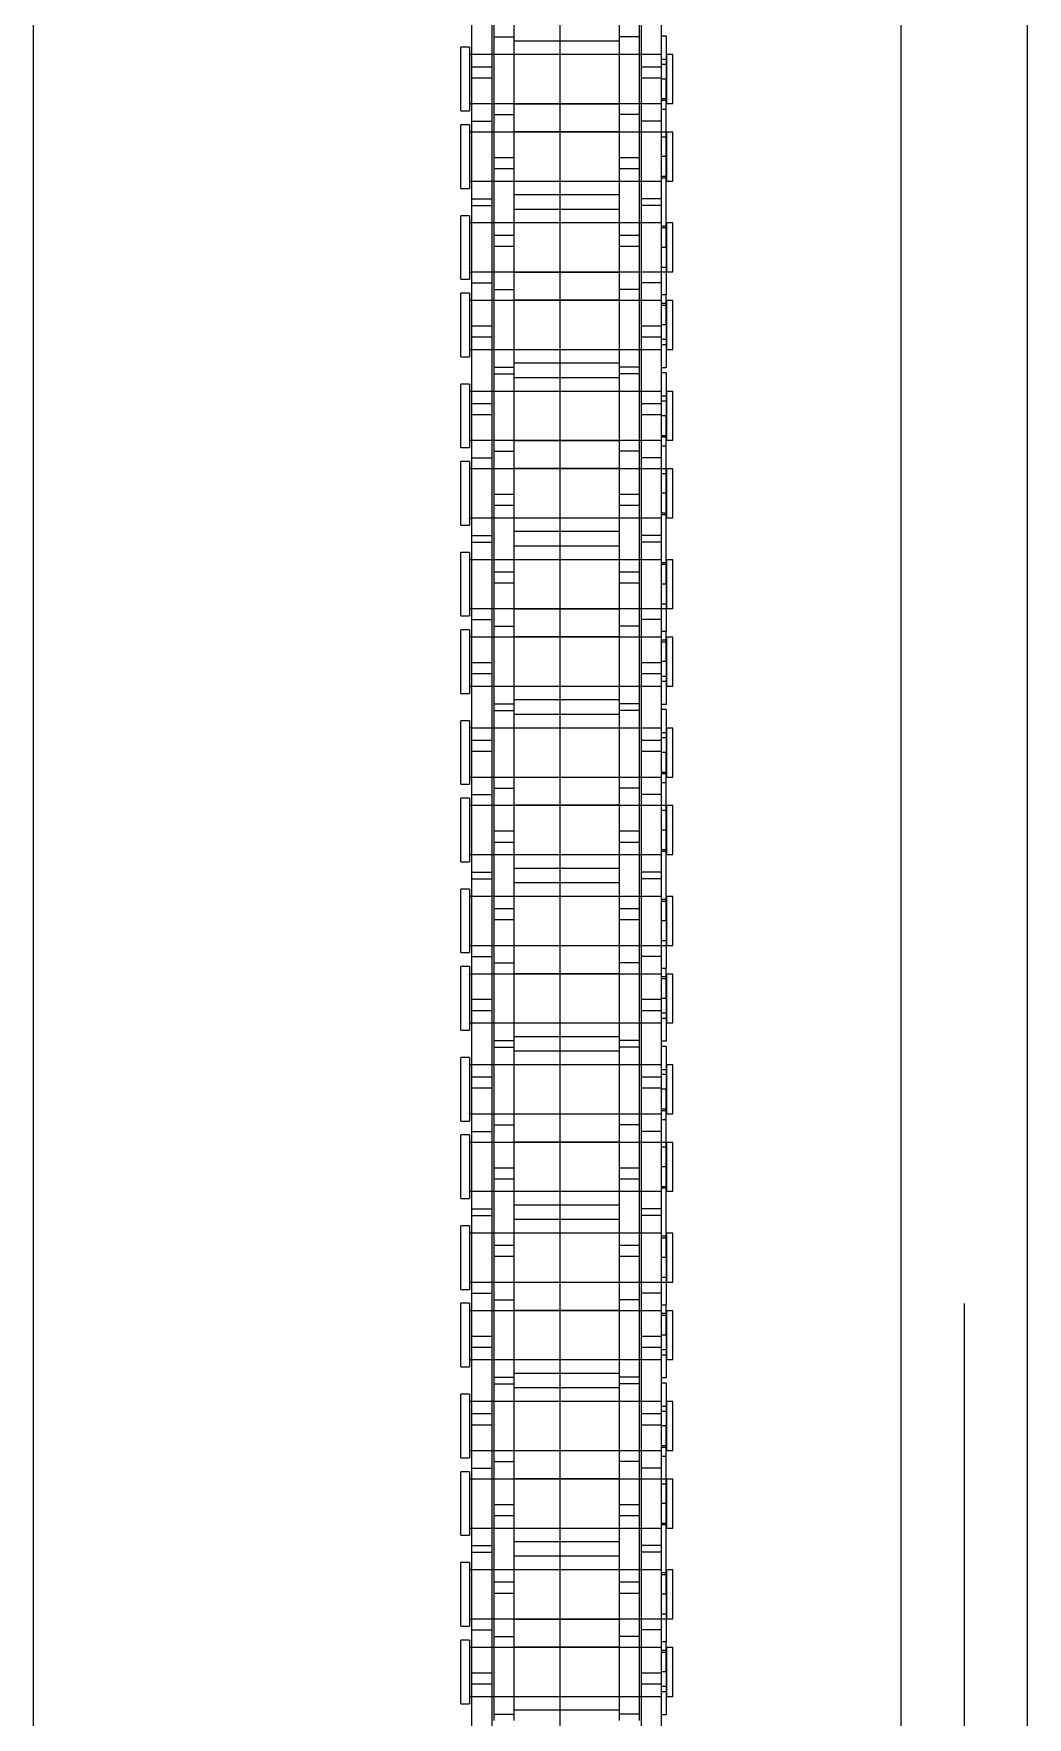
# Model space of a CAD drawing. Header units: metres. Extents: x 0 to 63075, y 0 to 44550.
# Drawn here: x 14529.8 to 14604.8, y 27706.1 to 27833.1 of the extents above; entities that cross this region are included whole.
import ezdxf

# ---------------------------------------------------------------- set-up
doc = ezdxf.new("R2010")
doc.units = ezdxf.units.M
doc.header["$LTSCALE"] = 75
for name, pattern in [('CENTER2', [28.575, 19.05, -3.175, 3.175, -3.175]), ('CENTERX2', [101.6, 63.5, -12.7, 12.7, -12.7]), ('HIDDEN2', [4.7625, 3.175, -1.5875])]:
    doc.linetypes.add(name, pattern=pattern)
for name, color, linetype in [('SC1', 7, 'CENTER2'), ('SDM', 7, 'Continuous'), ('SL4', 4, 'Continuous'), ('ST1', 7, 'HIDDEN2')]:
    doc.layers.add(name, color=color, linetype=linetype)

# ---------------------------------------------------------------- blocks, each defined once
blk = doc.blocks.new('A$Ca53c419a')
at = {"layer": 'SL4'}
for p, q in [((2339.74, 281.24), (3664.71, 281.24)), ((2339.74, 215.76), (3664.71, 215.76)), ((3664.71, 206.24), (2339.74, 206.24))]:
    blk.add_line(p, q, dxfattribs=at)
at = {"layer": 'ST1'}
for p, q in [((3277.33, 249), (3282.13, 249)), ((3277.33, 249), (3277.33, 248.34)), ((3282.13, 248.34), (3282.13, 249)), ((3283.18, 249), (3287.97, 249)), ((3283.18, 249), (3283.18, 248.34)), ((3287.97, 248.34), (3287.97, 249)), ((3290.03, 249), (3294.83, 249)), ((3290.03, 249), (3290.03, 248.34)), ((3294.83, 248.34), (3294.83, 249)), ((3295.88, 249), (3300.67, 249)), ((3295.88, 249), (3295.88, 248.34)), ((3300.67, 248.34), (3300.67, 249)), ((3302.73, 249), (3307.53, 249)), ((3302.73, 249), (3302.73, 248.34)), ((3307.53, 248.34), (3307.53, 249)), ((3308.58, 249), (3313.37, 249)), ((3308.58, 249), (3308.58, 248.34)), ((3313.37, 248.34), (3313.37, 249)), ((3315.43, 249), (3320.23, 249)), ((3315.43, 249), (3315.43, 248.34)), ((3320.23, 248.34), (3320.23, 249)), ((3321.28, 249), (3326.07, 249)), ((3321.28, 249), (3321.28, 248.34)), ((3326.07, 248.34), (3326.07, 249)), ((3328.13, 249), (3332.93, 249)), ((3328.13, 249), (3328.13, 248.34)), ((3332.93, 248.34), (3332.93, 249)), ((3333.98, 249), (3338.77, 249)), ((3333.98, 249), (3333.98, 248.34)), ((3338.77, 248.34), (3338.77, 249)), ((3340.83, 249), (3345.63, 249)), ((3340.83, 249), (3340.83, 248.34)), ((3345.63, 248.34), (3345.63, 249)), ((3346.68, 249), (3351.47, 249)), ((3346.68, 249), (3346.68, 248.34)), ((3351.47, 248.34), (3351.47, 249)), ((3353.53, 249), (3358.33, 249)), ((3353.53, 249), (3353.53, 248.34)), ((3358.33, 248.34), (3358.33, 249)), ((3359.38, 249), (3364.17, 249)), ((3359.38, 249), (3359.38, 248.34)), ((3364.17, 248.34), (3364.17, 249)), ((3366.23, 249), (3371.03, 249)), ((3366.23, 249), (3366.23, 248.34)), ((3371.03, 248.34), (3371.03, 249)), ((3372.08, 249), (3376.87, 249)), ((3372.08, 249), (3372.08, 248.34)), ((3376.87, 248.34), (3376.87, 249)), ((3378.93, 249), (3383.73, 249)), ((3378.93, 249), (3378.93, 248.34)), ((3383.73, 248.34), (3383.73, 249)), ((3384.78, 249), (3389.57, 249)), ((3384.78, 249), (3384.78, 248.34)), ((3389.57, 248.34), (3389.57, 249)), ((3391.63, 249), (3396.43, 249)), ((3391.63, 249), (3391.63, 248.34)), ((3396.43, 248.34), (3396.43, 249)), ((3397.48, 249), (3402.27, 249)), ((3397.48, 249), (3397.48, 248.34)), ((3402.27, 248.34), (3402.27, 249)), ((3269.7, 248.16), (3278.8, 248.16)), ((3282.13, 248.34), (3277.33, 248.34)), ((3277.88, 248.34), (3277.88, 233.84)), ((3277.88, 248.16), (3277.88, 246.64)), ((3278.8, 248.16), (3279.66, 248.16)), ((3278.8, 246.64), (3278.8, 248.16)), ((3279.66, 248.16), (3288.75, 248.16)), ((3279.66, 248.16), (3279.66, 246.64)), ((3281.57, 233.84), (3281.57, 248.34)), ((3281.57, 246.64), (3281.57, 248.16)), ((3282.9, 248.16), (3282.9, 246.64)), ((3287.97, 248.34), (3283.18, 248.34)), ((3283.73, 248.34), (3283.73, 233.84)), ((3283.73, 248.16), (3283.73, 246.64)), ((3287.42, 233.84), (3287.42, 248.34)), ((3287.42, 246.64), (3287.42, 248.16)), ((3288.75, 248.16), (3288.75, 246.64)), ((3288.75, 248.16), (3295.1, 248.16)), ((3289.25, 248.16), (3289.25, 246.64)), ((3294.83, 248.34), (3290.03, 248.34)), ((3290.58, 248.34), (3290.58, 233.84)), ((3290.58, 248.16), (3290.58, 246.64)), ((3294.27, 233.84), (3294.27, 248.34)), ((3294.27, 246.64), (3294.27, 248.16)), ((3295.1, 248.16), (3295.1, 246.64)), ((3295.1, 248.16), (3304.2, 248.16)), ((3300.67, 248.34), (3295.88, 248.34)), ((3296.43, 248.34), (3296.43, 233.84)), ((3296.43, 248.16), (3296.43, 246.64)), ((3298.35, 246.64), (3298.35, 248.16)), ((3299.21, 248.16), (3299.21, 246.64)), ((3300.12, 233.84), (3300.12, 248.34)), ((3300.12, 246.64), (3300.12, 248.16)), ((3307.53, 248.34), (3302.73, 248.34)), ((3303.28, 248.34), (3303.28, 233.84)), ((3303.28, 248.16), (3303.28, 246.64)), ((3304.2, 248.16), (3305.06, 248.16)), ((3304.2, 246.64), (3304.2, 248.16)), ((3305.06, 248.16), (3314.15, 248.16)), ((3305.06, 248.16), (3305.06, 246.64)), ((3306.97, 233.84), (3306.97, 248.34)), ((3306.97, 246.64), (3306.97, 248.16)), ((3308.3, 248.16), (3308.3, 246.64)), ((3313.37, 248.34), (3308.58, 248.34)), ((3309.13, 248.34), (3309.13, 233.84)), ((3309.13, 248.16), (3309.13, 246.64)), ((3312.82, 233.84), (3312.82, 248.34)), ((3312.82, 246.64), (3312.82, 248.16)), ((3314.15, 248.16), (3314.15, 246.64)), ((3314.15, 248.16), (3320.5, 248.16)), ((3314.65, 248.16), (3314.65, 246.64)), ((3320.23, 248.34), (3315.43, 248.34)), ((3315.98, 248.34), (3315.98, 233.84)), ((3315.98, 248.16), (3315.98, 246.64)), ((3319.67, 233.84), (3319.67, 248.34)), ((3319.67, 246.64), (3319.67, 248.16)), ((3320.5, 248.16), (3320.5, 246.64)), ((3320.5, 248.16), (3329.6, 248.16)), ((3326.07, 248.34), (3321.28, 248.34)), ((3321.83, 248.34), (3321.83, 233.84)), ((3321.83, 248.16), (3321.83, 246.64)), ((3323.75, 246.64), (3323.75, 248.16)), ((3324.61, 248.16), (3324.61, 246.64)), ((3325.52, 233.84), (3325.52, 248.34)), ((3325.52, 246.64), (3325.52, 248.16)), ((3332.93, 248.34), (3328.13, 248.34)), ((3328.68, 248.34), (3328.68, 233.84)), ((3328.68, 248.16), (3328.68, 246.64)), ((3329.6, 248.16), (3330.46, 248.16)), ((3329.6, 246.64), (3329.6, 248.16)), ((3330.46, 248.16), (3339.55, 248.16)), ((3330.46, 248.16), (3330.46, 246.64)), ((3332.37, 233.84), (3332.37, 248.34)), ((3332.37, 246.64), (3332.37, 248.16)), ((3333.7, 248.16), (3333.7, 246.64)), ((3338.77, 248.34), (3333.98, 248.34)), ((3334.53, 248.34), (3334.53, 233.84)), ((3334.53, 248.16), (3334.53, 246.64)), ((3338.22, 233.84), (3338.22, 248.34)), ((3338.22, 246.64), (3338.22, 248.16)), ((3339.55, 248.16), (3339.55, 246.64)), ((3339.55, 248.16), (3345.9, 248.16)), ((3340.05, 248.16), (3340.05, 246.64)), ((3345.63, 248.34), (3340.83, 248.34)), ((3341.38, 248.34), (3341.38, 233.84)), ((3341.38, 248.16), (3341.38, 246.64)), ((3345.07, 233.84), (3345.07, 248.34)), ((3345.07, 246.64), (3345.07, 248.16)), ((3345.9, 248.16), (3345.9, 246.64)), ((3345.9, 248.16), (3355, 248.16)), ((3351.47, 248.34), (3346.68, 248.34)), ((3347.23, 248.34), (3347.23, 233.84)), ((3347.23, 248.16), (3347.23, 246.64)), ((3349.15, 246.64), (3349.15, 248.16)), ((3350.01, 248.16), (3350.01, 246.64)), ((3350.92, 233.84), (3350.92, 248.34)), ((3350.92, 246.64), (3350.92, 248.16)), ((3358.33, 248.34), (3353.53, 248.34)), ((3354.08, 248.34), (3354.08, 233.84)), ((3354.08, 248.16), (3354.08, 246.64)), ((3355, 248.16), (3355.86, 248.16)), ((3355, 246.64), (3355, 248.16)), ((3355.86, 248.16), (3364.95, 248.16)), ((3355.86, 248.16), (3355.86, 246.64)), ((3357.77, 233.84), (3357.77, 248.34)), ((3357.77, 246.64), (3357.77, 248.16)), ((3359.1, 248.16), (3359.1, 246.64)), ((3364.17, 248.34), (3359.38, 248.34)), ((3359.93, 248.34), (3359.93, 233.84)), ((3359.93, 248.16), (3359.93, 246.64)), ((3363.62, 233.84), (3363.62, 248.34)), ((3363.62, 246.64), (3363.62, 248.16)), ((3364.95, 248.16), (3364.95, 246.64)), ((3364.95, 248.16), (3371.3, 248.16)), ((3365.45, 248.16), (3365.45, 246.64)), ((3371.03, 248.34), (3366.23, 248.34)), ((3366.78, 248.34), (3366.78, 233.84)), ((3366.78, 248.16), (3366.78, 246.64)), ((3370.47, 233.84), (3370.47, 248.34)), ((3370.47, 246.64), (3370.47, 248.16)), ((3371.3, 248.16), (3371.3, 246.64)), ((3371.3, 248.16), (3380.4, 248.16)), ((3376.87, 248.34), (3372.08, 248.34)), ((3372.63, 248.34), (3372.63, 233.84)), ((3372.63, 248.16), (3372.63, 246.64)), ((3374.55, 246.64), (3374.55, 248.16)), ((3375.41, 248.16), (3375.41, 246.64)), ((3376.32, 233.84), (3376.32, 248.34)), ((3376.32, 246.64), (3376.32, 248.16)), ((3383.73, 248.34), (3378.93, 248.34)), ((3379.48, 248.34), (3379.48, 233.84)), ((3379.48, 248.16), (3379.48, 246.64)), ((3380.4, 248.16), (3381.26, 248.16)), ((3380.4, 246.64), (3380.4, 248.16)), ((3381.26, 248.16), (3390.35, 248.16)), ((3381.26, 248.16), (3381.26, 246.64)), ((3383.17, 233.84), (3383.17, 248.34)), ((3383.17, 246.64), (3383.17, 248.16)), ((3384.5, 248.16), (3384.5, 246.64)), ((3389.57, 248.34), (3384.78, 248.34)), ((3385.33, 248.34), (3385.33, 233.84)), ((3385.33, 248.16), (3385.33, 246.64)), ((3389.02, 233.84), (3389.02, 248.34)), ((3389.02, 246.64), (3389.02, 248.16)), ((3390.35, 248.16), (3390.35, 246.64)), ((3390.35, 248.16), (3396.7, 248.16)), ((3390.85, 248.16), (3390.85, 246.64)), ((3396.43, 248.34), (3391.63, 248.34)), ((3392.18, 248.34), (3392.18, 233.84)), ((3392.18, 248.16), (3392.18, 246.64)), ((3395.87, 233.84), (3395.87, 248.34)), ((3395.87, 246.64), (3395.87, 248.16)), ((3396.7, 248.16), (3396.7, 246.64)), ((3396.7, 248.16), (3405.8, 248.16)), ((3402.27, 248.34), (3397.48, 248.34)), ((3398.03, 248.34), (3398.03, 233.84)), ((3398.03, 248.16), (3398.03, 246.64)), ((3399.95, 246.64), (3399.95, 248.16)), ((3400.81, 248.16), (3400.81, 246.64)), ((3401.72, 233.84), (3401.72, 248.34)), ((3401.72, 246.64), (3401.72, 248.16)), ((3269.7, 246.64), (3278.8, 246.64)), ((3276.05, 246.48), (3282.4, 246.48)), ((3276.55, 246.48), (3276.55, 244.96)), ((3277.88, 246.48), (3277.88, 244.96)), ((3278.8, 246.64), (3279.66, 246.64)), ((3279.66, 246.64), (3288.75, 246.64)), ((3281.57, 244.96), (3281.57, 246.48)), ((3282.4, 246.48), (3282.4, 244.96)), ((3282.4, 246.48), (3291.5, 246.48)), ((3283.73, 246.48), (3283.73, 244.96)), ((3285.65, 244.96), (3285.65, 246.48)), ((3286.51, 246.48), (3286.51, 244.96)), ((3287.42, 244.96), (3287.42, 246.48)), ((3288.75, 246.64), (3295.1, 246.64)), ((3290.58, 246.48), (3290.58, 244.96)), ((3291.5, 246.48), (3292.36, 246.48)), ((3291.5, 244.96), (3291.5, 246.48)), ((3292.36, 246.48), (3301.45, 246.48)), ((3292.36, 246.48), (3292.36, 244.96)), ((3294.27, 244.96), (3294.27, 246.48)), ((3295.1, 246.64), (3304.2, 246.64)), ((3295.6, 246.48), (3295.6, 244.96)), ((3296.43, 246.48), (3296.43, 244.96)), ((3300.12, 244.96), (3300.12, 246.48)), ((3301.45, 246.48), (3301.45, 244.96)), ((3301.45, 246.48), (3307.8, 246.48)), ((3301.95, 246.48), (3301.95, 244.96)), ((3303.28, 246.48), (3303.28, 244.96)), ((3304.2, 246.64), (3305.06, 246.64)), ((3305.06, 246.64), (3314.15, 246.64)), ((3306.97, 244.96), (3306.97, 246.48)), ((3307.8, 246.48), (3307.8, 244.96)), ((3307.8, 246.48), (3316.9, 246.48)), ((3309.13, 246.48), (3309.13, 244.96)), ((3311.05, 244.96), (3311.05, 246.48)), ((3311.91, 246.48), (3311.91, 244.96)), ((3312.82, 244.96), (3312.82, 246.48)), ((3314.15, 246.64), (3320.5, 246.64)), ((3315.98, 246.48), (3315.98, 244.96)), ((3316.9, 246.48), (3317.76, 246.48)), ((3316.9, 244.96), (3316.9, 246.48)), ((3317.76, 246.48), (3326.85, 246.48)), ((3317.76, 246.48), (3317.76, 244.96)), ((3319.67, 244.96), (3319.67, 246.48)), ((3320.5, 246.64), (3329.6, 246.64)), ((3321, 246.48), (3321, 244.96)), ((3321.83, 246.48), (3321.83, 244.96)), ((3325.52, 244.96), (3325.52, 246.48)), ((3326.85, 246.48), (3326.85, 244.96)), ((3326.85, 246.48), (3333.2, 246.48)), ((3327.35, 246.48), (3327.35, 244.96)), ((3328.68, 246.48), (3328.68, 244.96)), ((3329.6, 246.64), (3330.46, 246.64)), ((3330.46, 246.64), (3339.55, 246.64)), ((3332.37, 244.96), (3332.37, 246.48)), ((3333.2, 246.48), (3333.2, 244.96)), ((3333.2, 246.48), (3342.3, 246.48)), ((3334.53, 246.48), (3334.53, 244.96)), ((3336.45, 244.96), (3336.45, 246.48)), ((3337.31, 246.48), (3337.31, 244.96)), ((3338.22, 244.96), (3338.22, 246.48)), ((3339.55, 246.64), (3345.9, 246.64)), ((3341.38, 246.48), (3341.38, 244.96)), ((3342.3, 246.48), (3343.16, 246.48)), ((3342.3, 244.96), (3342.3, 246.48)), ((3343.16, 246.48), (3352.25, 246.48)), ((3343.16, 246.48), (3343.16, 244.96)), ((3345.07, 244.96), (3345.07, 246.48)), ((3345.9, 246.64), (3355, 246.64)), ((3346.4, 246.48), (3346.4, 244.96)), ((3347.23, 246.48), (3347.23, 244.96)), ((3350.92, 244.96), (3350.92, 246.48)), ((3352.25, 246.48), (3352.25, 244.96)), ((3352.25, 246.48), (3358.6, 246.48)), ((3352.75, 246.48), (3352.75, 244.96)), ((3354.08, 246.48), (3354.08, 244.96)), ((3355, 246.64), (3355.86, 246.64)), ((3355.86, 246.64), (3364.95, 246.64)), ((3357.77, 244.96), (3357.77, 246.48)), ((3358.6, 246.48), (3358.6, 244.96)), ((3358.6, 246.48), (3367.7, 246.48)), ((3359.93, 246.48), (3359.93, 244.96)), ((3361.85, 244.96), (3361.85, 246.48)), ((3362.71, 246.48), (3362.71, 244.96)), ((3363.62, 244.96), (3363.62, 246.48)), ((3364.95, 246.64), (3371.3, 246.64)), ((3366.78, 246.48), (3366.78, 244.96)), ((3367.7, 246.48), (3368.56, 246.48)), ((3367.7, 244.96), (3367.7, 246.48)), ((3368.56, 246.48), (3377.65, 246.48)), ((3368.56, 246.48), (3368.56, 244.96)), ((3370.47, 244.96), (3370.47, 246.48)), ((3371.3, 246.64), (3380.4, 246.64)), ((3371.8, 246.48), (3371.8, 244.96)), ((3372.63, 246.48), (3372.63, 244.96)), ((3376.32, 244.96), (3376.32, 246.48)), ((3377.65, 246.48), (3377.65, 244.96)), ((3377.65, 246.48), (3384, 246.48)), ((3378.15, 246.48), (3378.15, 244.96)), ((3379.48, 246.48), (3379.48, 244.96)), ((3380.4, 246.64), (3381.26, 246.64)), ((3381.26, 246.64), (3390.35, 246.64)), ((3383.17, 244.96), (3383.17, 246.48)), ((3384, 246.48), (3384, 244.96)), ((3384, 246.48), (3393.1, 246.48)), ((3385.33, 246.48), (3385.33, 244.96)), ((3387.25, 244.96), (3387.25, 246.48)), ((3388.11, 246.48), (3388.11, 244.96)), ((3389.02, 244.96), (3389.02, 246.48)), ((3390.35, 246.64), (3396.7, 246.64)), ((3392.18, 246.48), (3392.18, 244.96)), ((3393.1, 246.48), (3393.96, 246.48)), ((3393.1, 244.96), (3393.1, 246.48)), ((3393.96, 246.48), (3403.05, 246.48)), ((3393.96, 246.48), (3393.96, 244.96)), ((3395.87, 244.96), (3395.87, 246.48)), ((3396.7, 246.64), (3405.8, 246.64)), ((3397.2, 246.48), (3397.2, 244.96)), ((3398.03, 246.48), (3398.03, 244.96)), ((3401.72, 244.96), (3401.72, 246.48)), ((3403.05, 246.48), (3403.05, 244.96)), ((3403.05, 246.48), (3409.4, 246.48)), ((3276.05, 244.96), (3282.4, 244.96)), ((3276.84, 237.03), (3276.84, 244.96)), ((3277.88, 244.96), (3277.88, 237.03)), ((3281.57, 237.03), (3281.57, 244.96)), ((3281.62, 244.96), (3281.62, 237.03)), ((3282.4, 244.96), (3291.5, 244.96)), ((3283.69, 237.03), (3283.69, 244.96)), ((3283.73, 244.96), (3283.73, 237.03)), ((3287.42, 237.03), (3287.42, 244.96)), ((3288.47, 244.96), (3288.47, 237.03)), ((3289.54, 237.03), (3289.54, 244.96)), ((3290.58, 244.96), (3290.58, 237.03)), ((3291.5, 244.96), (3292.36, 244.96)), ((3292.36, 244.96), (3301.45, 244.96)), ((3294.27, 237.03), (3294.27, 244.96)), ((3294.32, 244.96), (3294.32, 237.03)), ((3296.39, 237.03), (3296.39, 244.96)), ((3296.43, 244.96), (3296.43, 237.03)), ((3300.12, 237.03), (3300.12, 244.96)), ((3301.17, 244.96), (3301.17, 237.03)), ((3301.45, 244.96), (3307.8, 244.96)), ((3302.24, 237.03), (3302.24, 244.96)), ((3303.28, 244.96), (3303.28, 237.03)), ((3306.97, 237.03), (3306.97, 244.96)), ((3307.02, 244.96), (3307.02, 237.03)), ((3307.8, 244.96), (3316.9, 244.96)), ((3309.09, 237.03), (3309.09, 244.96)), ((3309.13, 244.96), (3309.13, 237.03)), ((3312.82, 237.03), (3312.82, 244.96)), ((3313.87, 244.96), (3313.87, 237.03)), ((3314.94, 237.03), (3314.94, 244.96)), ((3315.98, 244.96), (3315.98, 237.03)), ((3316.9, 244.96), (3317.76, 244.96)), ((3317.76, 244.96), (3326.85, 244.96)), ((3319.67, 237.03), (3319.67, 244.96)), ((3319.72, 244.96), (3319.72, 237.03)), ((3321.79, 237.03), (3321.79, 244.96)), ((3321.83, 244.96), (3321.83, 237.03)), ((3325.52, 237.03), (3325.52, 244.96)), ((3326.57, 244.96), (3326.57, 237.03)), ((3326.85, 244.96), (3333.2, 244.96)), ((3327.64, 237.03), (3327.64, 244.96)), ((3328.68, 244.96), (3328.68, 237.03)), ((3332.37, 237.03), (3332.37, 244.96)), ((3332.42, 244.96), (3332.42, 237.03)), ((3333.2, 244.96), (3342.3, 244.96)), ((3334.49, 237.03), (3334.49, 244.96)), ((3334.53, 244.96), (3334.53, 237.03)), ((3338.22, 237.03), (3338.22, 244.96)), ((3339.27, 244.96), (3339.27, 237.03)), ((3340.34, 237.03), (3340.34, 244.96)), ((3341.38, 244.96), (3341.38, 237.03)), ((3342.3, 244.96), (3343.16, 244.96)), ((3343.16, 244.96), (3352.25, 244.96)), ((3345.07, 237.03), (3345.07, 244.96)), ((3345.12, 244.96), (3345.12, 237.03)), ((3347.19, 237.03), (3347.19, 244.96)), ((3347.23, 244.96), (3347.23, 237.03)), ((3350.92, 237.03), (3350.92, 244.96)), ((3351.97, 244.96), (3351.97, 237.03)), ((3352.25, 244.96), (3358.6, 244.96)), ((3353.04, 237.03), (3353.04, 244.96)), ((3354.08, 244.96), (3354.08, 237.03)), ((3357.77, 237.03), (3357.77, 244.96)), ((3357.82, 244.96), (3357.82, 237.03)), ((3358.6, 244.96), (3367.7, 244.96)), ((3359.89, 237.03), (3359.89, 244.96)), ((3359.93, 244.96), (3359.93, 237.03)), ((3363.62, 237.03), (3363.62, 244.96)), ((3364.67, 244.96), (3364.67, 237.03)), ((3365.74, 237.03), (3365.74, 244.96)), ((3366.78, 244.96), (3366.78, 237.03)), ((3367.7, 244.96), (3368.56, 244.96)), ((3368.56, 244.96), (3377.65, 244.96)), ((3370.47, 237.03), (3370.47, 244.96)), ((3370.52, 244.96), (3370.52, 237.03)), ((3372.59, 237.03), (3372.59, 244.96)), ((3372.63, 244.96), (3372.63, 237.03)), ((3376.32, 237.03), (3376.32, 244.96)), ((3377.37, 244.96), (3377.37, 237.03)), ((3377.65, 244.96), (3384, 244.96)), ((3378.44, 237.03), (3378.44, 244.96)), ((3379.48, 244.96), (3379.48, 237.03)), ((3383.17, 237.03), (3383.17, 244.96)), ((3383.22, 244.96), (3383.22, 237.03)), ((3384, 244.96), (3393.1, 244.96)), ((3385.29, 237.03), (3385.29, 244.96)), ((3385.33, 244.96), (3385.33, 237.03)), ((3389.02, 237.03), (3389.02, 244.96)), ((3390.07, 244.96), (3390.07, 237.03)), ((3391.14, 237.03), (3391.14, 244.96)), ((3392.18, 244.96), (3392.18, 237.03)), ((3393.1, 244.96), (3393.96, 244.96)), ((3393.96, 244.96), (3403.05, 244.96)), ((3395.87, 237.03), (3395.87, 244.96)), ((3395.92, 244.96), (3395.92, 237.03)), ((3397.99, 237.03), (3397.99, 244.96)), ((3398.03, 244.96), (3398.03, 237.03)), ((3401.72, 237.03), (3401.72, 244.96)), ((3402.77, 244.96), (3402.77, 237.03)), ((3403.05, 244.96), (3409.4, 244.96)), ((3276.05, 237.03), (3282.4, 237.03)), ((3276.55, 235.51), (3276.55, 237.03)), ((3277.88, 237.03), (3277.88, 235.51)), ((3281.57, 235.51), (3281.57, 237.03)), ((3282.4, 235.51), (3282.4, 237.03)), ((3282.4, 237.03), (3291.5, 237.03)), ((3283.73, 237.03), (3283.73, 235.51)), ((3285.65, 235.51), (3285.65, 237.03)), ((3286.51, 237.03), (3286.51, 235.51)), ((3287.42, 235.51), (3287.42, 237.03)), ((3290.58, 237.03), (3290.58, 235.51)), ((3291.5, 237.03), (3292.36, 237.03)), ((3291.5, 235.51), (3291.5, 237.03)), ((3292.36, 237.03), (3301.45, 237.03)), ((3292.36, 237.03), (3292.36, 235.51)), ((3294.27, 235.51), (3294.27, 237.03)), ((3295.6, 235.51), (3295.6, 237.03)), ((3296.43, 237.03), (3296.43, 235.51)), ((3300.12, 235.51), (3300.12, 237.03)), ((3301.45, 235.51), (3301.45, 237.03)), ((3301.45, 237.03), (3307.8, 237.03)), ((3301.95, 235.51), (3301.95, 237.03)), ((3303.28, 237.03), (3303.28, 235.51)), ((3306.97, 235.51), (3306.97, 237.03)), ((3307.8, 235.51), (3307.8, 237.03)), ((3307.8, 237.03), (3316.9, 237.03)), ((3309.13, 237.03), (3309.13, 235.51)), ((3311.05, 235.51), (3311.05, 237.03)), ((3311.91, 237.03), (3311.91, 235.51)), ((3312.82, 235.51), (3312.82, 237.03)), ((3315.98, 237.03), (3315.98, 235.51)), ((3316.9, 237.03), (3317.76, 237.03)), ((3316.9, 235.51), (3316.9, 237.03)), ((3317.76, 237.03), (3326.85, 237.03)), ((3317.76, 237.03), (3317.76, 235.51)), ((3319.67, 235.51), (3319.67, 237.03)), ((3321, 235.51), (3321, 237.03)), ((3321.83, 237.03), (3321.83, 235.51)), ((3325.52, 235.51), (3325.52, 237.03)), ((3326.85, 235.51), (3326.85, 237.03)), ((3326.85, 237.03), (3333.2, 237.03)), ((3327.35, 235.51), (3327.35, 237.03)), ((3328.68, 237.03), (3328.68, 235.51)), ((3332.37, 235.51), (3332.37, 237.03)), ((3333.2, 235.51), (3333.2, 237.03)), ((3333.2, 237.03), (3342.3, 237.03)), ((3334.53, 237.03), (3334.53, 235.51)), ((3336.45, 235.51), (3336.45, 237.03)), ((3337.31, 237.03), (3337.31, 235.51)), ((3338.22, 235.51), (3338.22, 237.03)), ((3341.38, 237.03), (3341.38, 235.51)), ((3342.3, 237.03), (3343.16, 237.03)), ((3342.3, 235.51), (3342.3, 237.03)), ((3343.16, 237.03), (3352.25, 237.03)), ((3343.16, 237.03), (3343.16, 235.51)), ((3345.07, 235.51), (3345.07, 237.03)), ((3346.4, 235.51), (3346.4, 237.03)), ((3347.23, 237.03), (3347.23, 235.51)), ((3350.92, 235.51), (3350.92, 237.03)), ((3352.25, 235.51), (3352.25, 237.03)), ((3352.25, 237.03), (3358.6, 237.03)), ((3352.75, 235.51), (3352.75, 237.03)), ((3354.08, 237.03), (3354.08, 235.51)), ((3357.77, 235.51), (3357.77, 237.03)), ((3358.6, 235.51), (3358.6, 237.03)), ((3358.6, 237.03), (3367.7, 237.03)), ((3359.93, 237.03), (3359.93, 235.51)), ((3361.85, 235.51), (3361.85, 237.03)), ((3362.71, 237.03), (3362.71, 235.51)), ((3363.62, 235.51), (3363.62, 237.03)), ((3366.78, 237.03), (3366.78, 235.51)), ((3367.7, 237.03), (3368.56, 237.03)), ((3367.7, 235.51), (3367.7, 237.03)), ((3368.56, 237.03), (3377.65, 237.03)), ((3368.56, 237.03), (3368.56, 235.51)), ((3370.47, 235.51), (3370.47, 237.03)), ((3371.8, 235.51), (3371.8, 237.03)), ((3372.63, 237.03), (3372.63, 235.51)), ((3376.32, 235.51), (3376.32, 237.03)), ((3377.65, 235.51), (3377.65, 237.03)), ((3377.65, 237.03), (3384, 237.03)), ((3378.15, 235.51), (3378.15, 237.03)), ((3379.48, 237.03), (3379.48, 235.51)), ((3383.17, 235.51), (3383.17, 237.03)), ((3384, 235.51), (3384, 237.03)), ((3384, 237.03), (3393.1, 237.03)), ((3385.33, 237.03), (3385.33, 235.51)), ((3387.25, 235.51), (3387.25, 237.03)), ((3388.11, 237.03), (3388.11, 235.51)), ((3389.02, 235.51), (3389.02, 237.03)), ((3392.18, 237.03), (3392.18, 235.51)), ((3393.1, 237.03), (3393.96, 237.03)), ((3393.1, 235.51), (3393.1, 237.03)), ((3393.96, 237.03), (3403.05, 237.03)), ((3393.96, 237.03), (3393.96, 235.51)), ((3395.87, 235.51), (3395.87, 237.03)), ((3397.2, 235.51), (3397.2, 237.03)), ((3398.03, 237.03), (3398.03, 235.51)), ((3401.72, 235.51), (3401.72, 237.03)), ((3403.05, 235.51), (3403.05, 237.03)), ((3403.05, 237.03), (3409.4, 237.03)), ((3269.7, 235.36), (3278.8, 235.36)), ((3276.05, 235.51), (3282.4, 235.51)), ((3277.88, 235.36), (3277.88, 233.84)), ((3278.8, 235.36), (3279.66, 235.36)), ((3278.8, 233.84), (3278.8, 235.36)), ((3279.66, 235.36), (3288.75, 235.36)), ((3279.66, 235.36), (3279.66, 233.84)), ((3281.57, 233.84), (3281.57, 235.36)), ((3282.4, 235.51), (3291.5, 235.51)), ((3282.9, 233.84), (3282.9, 235.36)), ((3283.73, 235.36), (3283.73, 233.51)), ((3287.42, 233.84), (3287.42, 235.36)), ((3288.75, 233.84), (3288.75, 235.36)), ((3288.75, 235.36), (3295.1, 235.36)), ((3289.25, 233.84), (3289.25, 235.36)), ((3290.58, 235.36), (3290.58, 233.84)), ((3291.5, 235.51), (3292.36, 235.51)), ((3292.36, 235.51), (3301.45, 235.51)), ((3294.27, 233.51), (3294.27, 235.36)), ((3295.1, 233.84), (3295.1, 235.36)), ((3295.1, 235.36), (3304.2, 235.36)), ((3296.43, 235.36), (3296.43, 233.84)), ((3298.35, 233.84), (3298.35, 235.36)), ((3299.21, 235.36), (3299.21, 233.84)), ((3300.12, 233.84), (3300.12, 235.36)), ((3301.45, 235.51), (3307.8, 235.51)), ((3303.28, 235.36), (3303.28, 233.84)), ((3304.2, 235.36), (3305.06, 235.36)), ((3304.2, 233.84), (3304.2, 235.36)), ((3305.06, 235.36), (3314.15, 235.36)), ((3305.06, 235.36), (3305.06, 233.84)), ((3306.97, 233.84), (3306.97, 235.36)), ((3307.8, 235.51), (3316.9, 235.51)), ((3308.3, 233.84), (3308.3, 235.36)), ((3309.13, 235.36), (3309.13, 233.51)), ((3312.82, 233.84), (3312.82, 235.36)), ((3314.15, 233.84), (3314.15, 235.36)), ((3314.15, 235.36), (3320.5, 235.36)), ((3314.65, 233.84), (3314.65, 235.36)), ((3315.98, 235.36), (3315.98, 233.84)), ((3316.9, 235.51), (3317.76, 235.51)), ((3317.76, 235.51), (3326.85, 235.51)), ((3319.67, 233.51), (3319.67, 235.36)), ((3320.5, 233.84), (3320.5, 235.36)), ((3320.5, 235.36), (3329.6, 235.36)), ((3321.83, 235.36), (3321.83, 233.84)), ((3323.75, 233.84), (3323.75, 235.36)), ((3324.61, 235.36), (3324.61, 233.84)), ((3325.52, 233.84), (3325.52, 235.36)), ((3326.85, 235.51), (3333.2, 235.51)), ((3328.68, 235.36), (3328.68, 233.84)), ((3329.6, 235.36), (3330.46, 235.36)), ((3329.6, 233.84), (3329.6, 235.36)), ((3330.46, 235.36), (3339.55, 235.36)), ((3330.46, 235.36), (3330.46, 233.84)), ((3332.37, 233.84), (3332.37, 235.36)), ((3333.2, 235.51), (3342.3, 235.51)), ((3333.7, 233.84), (3333.7, 235.36)), ((3334.53, 235.36), (3334.53, 233.51)), ((3338.22, 233.84), (3338.22, 235.36)), ((3339.55, 233.84), (3339.55, 235.36)), ((3339.55, 235.36), (3345.9, 235.36)), ((3340.05, 233.84), (3340.05, 235.36)), ((3341.38, 235.36), (3341.38, 233.84)), ((3342.3, 235.51), (3343.16, 235.51)), ((3343.16, 235.51), (3352.25, 235.51)), ((3345.07, 233.51), (3345.07, 235.36)), ((3345.9, 233.84), (3345.9, 235.36)), ((3345.9, 235.36), (3355, 235.36)), ((3347.23, 235.36), (3347.23, 233.84)), ((3349.15, 233.84), (3349.15, 235.36)), ((3350.01, 235.36), (3350.01, 233.84)), ((3350.92, 233.84), (3350.92, 235.36)), ((3352.25, 235.51), (3358.6, 235.51)), ((3354.08, 235.36), (3354.08, 233.84)), ((3355, 235.36), (3355.86, 235.36)), ((3355, 233.84), (3355, 235.36)), ((3355.86, 235.36), (3364.95, 235.36)), ((3355.86, 235.36), (3355.86, 233.84)), ((3357.77, 233.84), (3357.77, 235.36)), ((3358.6, 235.51), (3367.7, 235.51)), ((3359.1, 233.84), (3359.1, 235.36)), ((3359.93, 235.36), (3359.93, 233.51)), ((3363.62, 233.84), (3363.62, 235.36)), ((3364.95, 233.84), (3364.95, 235.36)), ((3364.95, 235.36), (3371.3, 235.36)), ((3365.45, 233.84), (3365.45, 235.36)), ((3366.78, 235.36), (3366.78, 233.84)), ((3367.7, 235.51), (3368.56, 235.51)), ((3368.56, 235.51), (3377.65, 235.51)), ((3370.47, 233.51), (3370.47, 235.36)), ((3371.3, 233.84), (3371.3, 235.36)), ((3371.3, 235.36), (3380.4, 235.36)), ((3372.63, 235.36), (3372.63, 233.84)), ((3374.55, 233.84), (3374.55, 235.36)), ((3375.41, 235.36), (3375.41, 233.84)), ((3376.32, 233.84), (3376.32, 235.36)), ((3377.65, 235.51), (3384, 235.51)), ((3379.48, 235.36), (3379.48, 233.84)), ((3380.4, 235.36), (3381.26, 235.36)), ((3380.4, 233.84), (3380.4, 235.36)), ((3381.26, 235.36), (3390.35, 235.36)), ((3381.26, 235.36), (3381.26, 233.84)), ((3383.17, 233.84), (3383.17, 235.36)), ((3384, 235.51), (3393.1, 235.51)), ((3384.5, 233.84), (3384.5, 235.36)), ((3385.33, 235.36), (3385.33, 233.51)), ((3389.02, 233.84), (3389.02, 235.36)), ((3390.35, 233.84), (3390.35, 235.36)), ((3390.35, 235.36), (3396.7, 235.36)), ((3390.85, 233.84), (3390.85, 235.36)), ((3392.18, 235.36), (3392.18, 233.84)), ((3393.1, 235.51), (3393.96, 235.51)), ((3393.96, 235.51), (3403.05, 235.51)), ((3395.87, 233.51), (3395.87, 235.36)), ((3396.7, 233.84), (3396.7, 235.36)), ((3396.7, 235.36), (3405.8, 235.36)), ((3398.03, 235.36), (3398.03, 233.84)), ((3399.95, 233.84), (3399.95, 235.36)), ((3400.81, 235.36), (3400.81, 233.84)), ((3401.72, 233.84), (3401.72, 235.36)), ((3403.05, 235.51), (3409.4, 235.51)), ((3269.7, 233.84), (3278.8, 233.84)), ((3276.5, 233.51), (3276.5, 233.84)), ((3278.25, 233.84), (3278.25, 233.47)), ((3278.62, 233.51), (3278.62, 233.84)), ((3278.8, 233.84), (3279.66, 233.84)), ((3279.66, 233.84), (3288.75, 233.84)), ((3279.73, 233.51), (3279.73, 233.84)), ((3281.2, 233.47), (3281.2, 233.84)), ((3281.35, 233.51), (3281.35, 233.84)), ((3282.02, 233.84), (3282.02, 233.51)), ((3284.1, 233.84), (3284.1, 233.47)), ((3285.58, 233.51), (3285.58, 233.84)), ((3287.05, 233.47), (3287.05, 233.84)), ((3287.19, 233.51), (3287.19, 233.84)), ((3288.75, 233.84), (3295.1, 233.84)), ((3290.81, 233.51), (3290.81, 233.84)), ((3290.95, 233.84), (3290.95, 233.47)), ((3292.43, 233.51), (3292.43, 233.84)), ((3293.9, 233.47), (3293.9, 233.84)), ((3295.1, 233.84), (3304.2, 233.84)), ((3295.98, 233.51), (3295.98, 233.84)), ((3296.66, 233.51), (3296.66, 233.84)), ((3296.8, 233.84), (3296.8, 233.47)), ((3298.28, 233.51), (3298.28, 233.84)), ((3299.38, 233.51), (3299.38, 233.84)), ((3299.75, 233.47), (3299.75, 233.84)), ((3301.51, 233.51), (3301.51, 233.84)), ((3301.9, 233.51), (3301.9, 233.84)), ((3303.65, 233.84), (3303.65, 233.47)), ((3304.02, 233.51), (3304.02, 233.84)), ((3304.2, 233.84), (3305.06, 233.84)), ((3305.06, 233.84), (3314.15, 233.84)), ((3305.13, 233.51), (3305.13, 233.84)), ((3306.6, 233.47), (3306.6, 233.84)), ((3306.75, 233.51), (3306.75, 233.84)), ((3307.42, 233.84), (3307.42, 233.51)), ((3309.5, 233.84), (3309.5, 233.47)), ((3310.98, 233.51), (3310.98, 233.84)), ((3312.45, 233.47), (3312.45, 233.84)), ((3312.59, 233.51), (3312.59, 233.84)), ((3314.15, 233.84), (3320.5, 233.84)), ((3316.21, 233.51), (3316.21, 233.84)), ((3316.35, 233.84), (3316.35, 233.47)), ((3317.83, 233.51), (3317.83, 233.84)), ((3319.3, 233.47), (3319.3, 233.84)), ((3320.5, 233.84), (3329.6, 233.84)), ((3321.38, 233.51), (3321.38, 233.84)), ((3322.06, 233.51), (3322.06, 233.84)), ((3322.2, 233.84), (3322.2, 233.47)), ((3323.68, 233.51), (3323.68, 233.84)), ((3324.78, 233.51), (3324.78, 233.84)), ((3325.15, 233.47), (3325.15, 233.84)), ((3326.91, 233.51), (3326.91, 233.84)), ((3327.3, 233.51), (3327.3, 233.84)), ((3329.05, 233.84), (3329.05, 233.47)), ((3329.42, 233.51), (3329.42, 233.84)), ((3329.6, 233.84), (3330.46, 233.84)), ((3330.46, 233.84), (3339.55, 233.84)), ((3330.53, 233.51), (3330.53, 233.84)), ((3332, 233.47), (3332, 233.84)), ((3332.15, 233.51), (3332.15, 233.84)), ((3332.82, 233.84), (3332.82, 233.51)), ((3334.9, 233.84), (3334.9, 233.47)), ((3336.38, 233.51), (3336.38, 233.84)), ((3337.85, 233.47), (3337.85, 233.84)), ((3337.99, 233.51), (3337.99, 233.84)), ((3339.55, 233.84), (3345.9, 233.84)), ((3341.61, 233.51), (3341.61, 233.84)), ((3341.75, 233.84), (3341.75, 233.47)), ((3343.23, 233.51), (3343.23, 233.84)), ((3344.7, 233.47), (3344.7, 233.84)), ((3345.9, 233.84), (3355, 233.84)), ((3346.78, 233.51), (3346.78, 233.84)), ((3347.46, 233.51), (3347.46, 233.84)), ((3347.6, 233.84), (3347.6, 233.47)), ((3349.08, 233.51), (3349.08, 233.84)), ((3350.18, 233.51), (3350.18, 233.84)), ((3350.55, 233.47), (3350.55, 233.84)), ((3352.31, 233.51), (3352.31, 233.84)), ((3352.7, 233.51), (3352.7, 233.84)), ((3354.45, 233.84), (3354.45, 233.47)), ((3354.82, 233.51), (3354.82, 233.84)), ((3355, 233.84), (3355.86, 233.84)), ((3355.86, 233.84), (3364.95, 233.84)), ((3355.93, 233.51), (3355.93, 233.84)), ((3357.4, 233.47), (3357.4, 233.84)), ((3357.55, 233.51), (3357.55, 233.84)), ((3358.22, 233.84), (3358.22, 233.51)), ((3360.3, 233.84), (3360.3, 233.47)), ((3361.78, 233.51), (3361.78, 233.84)), ((3363.25, 233.47), (3363.25, 233.84)), ((3363.39, 233.51), (3363.39, 233.84)), ((3364.95, 233.84), (3371.3, 233.84)), ((3367.01, 233.51), (3367.01, 233.84)), ((3367.15, 233.84), (3367.15, 233.47)), ((3368.63, 233.51), (3368.63, 233.84)), ((3370.1, 233.47), (3370.1, 233.84)), ((3371.3, 233.84), (3380.4, 233.84)), ((3372.18, 233.51), (3372.18, 233.84)), ((3372.86, 233.51), (3372.86, 233.84)), ((3373, 233.84), (3373, 233.47)), ((3374.48, 233.51), (3374.48, 233.84)), ((3375.58, 233.51), (3375.58, 233.84)), ((3375.95, 233.47), (3375.95, 233.84)), ((3377.71, 233.51), (3377.71, 233.84)), ((3378.1, 233.51), (3378.1, 233.84)), ((3379.85, 233.84), (3379.85, 233.47)), ((3380.22, 233.51), (3380.22, 233.84)), ((3380.4, 233.84), (3381.26, 233.84)), ((3381.26, 233.84), (3390.35, 233.84)), ((3381.33, 233.51), (3381.33, 233.84)), ((3382.8, 233.47), (3382.8, 233.84)), ((3382.95, 233.51), (3382.95, 233.84)), ((3383.62, 233.84), (3383.62, 233.51)), ((3385.7, 233.84), (3385.7, 233.47)), ((3387.18, 233.51), (3387.18, 233.84)), ((3388.65, 233.47), (3388.65, 233.84)), ((3388.79, 233.51), (3388.79, 233.84)), ((3390.35, 233.84), (3396.7, 233.84)), ((3392.41, 233.51), (3392.41, 233.84)), ((3392.55, 233.84), (3392.55, 233.47)), ((3394.03, 233.51), (3394.03, 233.84)), ((3395.5, 233.47), (3395.5, 233.84)), ((3396.7, 233.84), (3405.8, 233.84)), ((3397.58, 233.51), (3397.58, 233.84)), ((3398.26, 233.51), (3398.26, 233.84)), ((3398.4, 233.84), (3398.4, 233.47)), ((3399.88, 233.51), (3399.88, 233.84)), ((3400.98, 233.51), (3400.98, 233.84)), ((3401.35, 233.47), (3401.35, 233.84)), ((3403.11, 233.51), (3403.11, 233.84)), ((3279.73, 233.51), (3276.5, 233.51)), ((3281.57, 233.47), (3277.88, 233.47)), ((3277.88, 233.47), (3277.88, 233)), ((3277.88, 233), (3281.57, 233)), ((3279.73, 233.51), (3282.02, 233.51)), ((3281.57, 233), (3281.57, 233.47)), ((3285.58, 233.51), (3282.02, 233.51)), ((3287.42, 233.47), (3283.73, 233.47)), ((3283.73, 233.47), (3283.73, 233)), ((3283.73, 233), (3287.42, 233)), ((3285.58, 233.51), (3298.28, 233.51)), ((3287.42, 233), (3287.42, 233.47)), ((3294.27, 233.47), (3290.58, 233.47)), ((3290.58, 233.47), (3290.58, 233)), ((3290.58, 233), (3294.27, 233)), ((3294.27, 233), (3294.27, 233.47)), ((3300.12, 233.47), (3296.43, 233.47)), ((3296.43, 233.47), (3296.43, 233)), ((3296.43, 233), (3300.12, 233)), ((3301.51, 233.51), (3298.28, 233.51)), ((3300.12, 233), (3300.12, 233.47)), ((3305.13, 233.51), (3301.9, 233.51)), ((3306.97, 233.47), (3303.28, 233.47)), ((3303.28, 233.47), (3303.28, 233)), ((3303.28, 233), (3306.97, 233)), ((3305.13, 233.51), (3307.42, 233.51)), ((3306.97, 233), (3306.97, 233.47)), ((3310.98, 233.51), (3307.42, 233.51)), ((3312.82, 233.47), (3309.13, 233.47)), ((3309.13, 233.47), (3309.13, 233)), ((3309.13, 233), (3312.82, 233)), ((3310.98, 233.51), (3323.68, 233.51)), ((3312.82, 233), (3312.82, 233.47)), ((3319.67, 233.47), (3315.98, 233.47)), ((3315.98, 233.47), (3315.98, 233)), ((3315.98, 233), (3319.67, 233)), ((3319.67, 233), (3319.67, 233.47)), ((3325.52, 233.47), (3321.83, 233.47)), ((3321.83, 233.47), (3321.83, 233)), ((3321.83, 233), (3325.52, 233)), ((3326.91, 233.51), (3323.68, 233.51)), ((3325.52, 233), (3325.52, 233.47)), ((3330.53, 233.51), (3327.3, 233.51)), ((3332.37, 233.47), (3328.68, 233.47)), ((3328.68, 233.47), (3328.68, 233)), ((3328.68, 233), (3332.37, 233)), ((3330.53, 233.51), (3332.82, 233.51)), ((3332.37, 233), (3332.37, 233.47)), ((3336.38, 233.51), (3332.82, 233.51)), ((3338.22, 233.47), (3334.53, 233.47)), ((3334.53, 233.47), (3334.53, 233)), ((3334.53, 233), (3338.22, 233)), ((3336.38, 233.51), (3349.08, 233.51)), ((3338.22, 233), (3338.22, 233.47)), ((3345.07, 233.47), (3341.38, 233.47)), ((3341.38, 233.47), (3341.38, 233)), ((3341.38, 233), (3345.07, 233)), ((3345.07, 233), (3345.07, 233.47)), ((3350.92, 233.47), (3347.23, 233.47)), ((3347.23, 233.47), (3347.23, 233)), ((3347.23, 233), (3350.92, 233)), ((3352.31, 233.51), (3349.08, 233.51)), ((3350.92, 233), (3350.92, 233.47)), ((3355.93, 233.51), (3352.7, 233.51)), ((3357.77, 233.47), (3354.08, 233.47)), ((3354.08, 233.47), (3354.08, 233)), ((3354.08, 233), (3357.77, 233)), ((3355.93, 233.51), (3358.22, 233.51)), ((3357.77, 233), (3357.77, 233.47)), ((3361.78, 233.51), (3358.22, 233.51)), ((3363.62, 233.47), (3359.93, 233.47)), ((3359.93, 233.47), (3359.93, 233)), ((3359.93, 233), (3363.62, 233)), ((3361.78, 233.51), (3374.48, 233.51)), ((3363.62, 233), (3363.62, 233.47)), ((3370.47, 233.47), (3366.78, 233.47)), ((3366.78, 233.47), (3366.78, 233)), ((3366.78, 233), (3370.47, 233)), ((3370.47, 233), (3370.47, 233.47)), ((3376.32, 233.47), (3372.63, 233.47)), ((3372.63, 233.47), (3372.63, 233)), ((3372.63, 233), (3376.32, 233)), ((3377.71, 233.51), (3374.48, 233.51)), ((3376.32, 233), (3376.32, 233.47)), ((3381.33, 233.51), (3378.1, 233.51)), ((3383.17, 233.47), (3379.48, 233.47)), ((3379.48, 233.47), (3379.48, 233)), ((3379.48, 233), (3383.17, 233)), ((3381.33, 233.51), (3383.62, 233.51)), ((3383.17, 233), (3383.17, 233.47)), ((3387.18, 233.51), (3383.62, 233.51)), ((3389.02, 233.47), (3385.33, 233.47)), ((3385.33, 233.47), (3385.33, 233)), ((3385.33, 233), (3389.02, 233)), ((3387.18, 233.51), (3399.88, 233.51)), ((3389.02, 233), (3389.02, 233.47)), ((3395.87, 233.47), (3392.18, 233.47)), ((3392.18, 233.47), (3392.18, 233)), ((3392.18, 233), (3395.87, 233)), ((3395.87, 233), (3395.87, 233.47)), ((3401.72, 233.47), (3398.03, 233.47)), ((3398.03, 233.47), (3398.03, 233)), ((3398.03, 233), (3401.72, 233)), ((3403.11, 233.51), (3399.88, 233.51)), ((3401.72, 233), (3401.72, 233.47)), ((2339.74, 215.76), (3664.71, 215.76)), ((3664.71, 211), (2339.74, 211))]:
    blk.add_line(p, q, dxfattribs=at)

msp = doc.modelspace()

# ---------------------------------------------------------------- linework, layer by layer
at = {"layer": 'SC1', "color": 7, "linetype": 'CENTERX2', "lineweight": 9}
msp.add_line((14569.52, 27471.35), (14569.52, 41727.52), dxfattribs=at)

# ---------------------------------------------------------------- block references
at = {"layer": 'SDM', "rotation": 90}
msp.add_blockref('A$Ca53c419a', (14811.03, 24429.77), dxfattribs=at)

doc.saveas('drawing.dxf')
